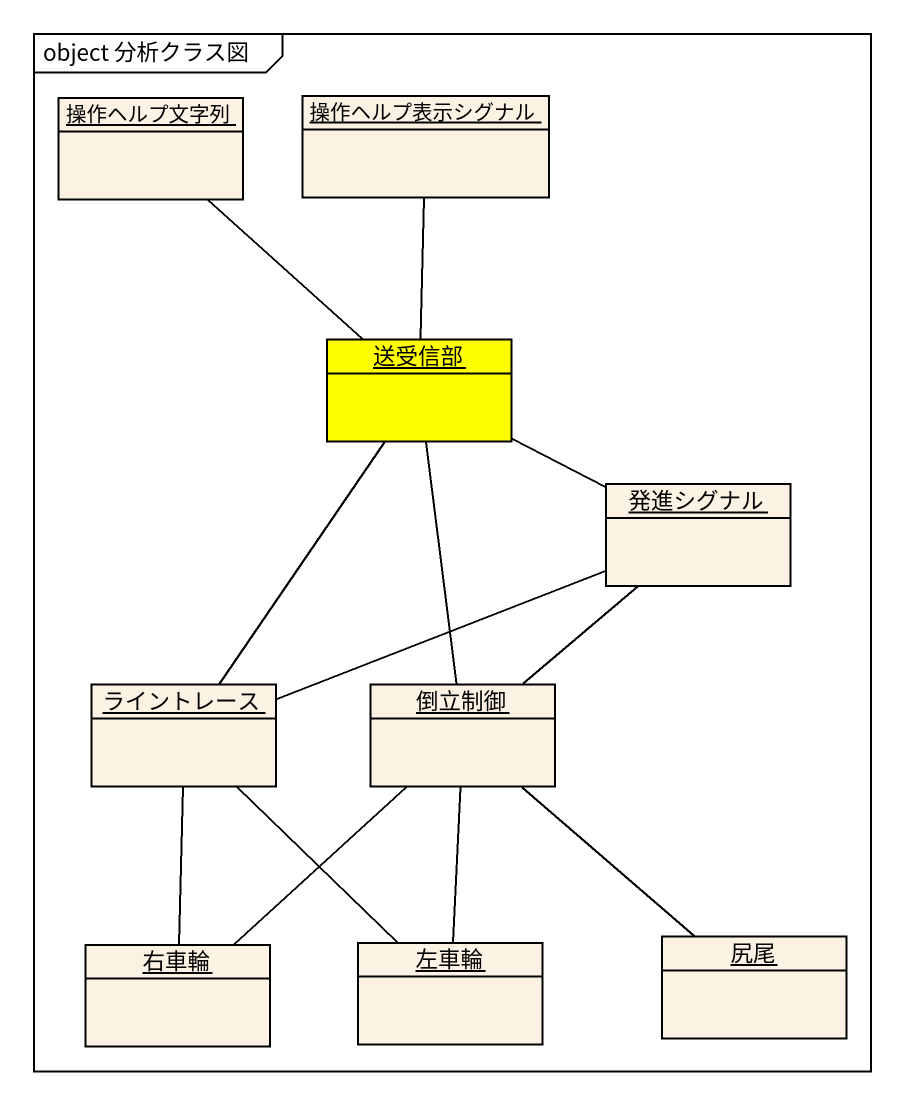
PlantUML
@startuml
mainframe object 分析クラス図
hide circle
hide empty members
object 操作ヘルプ文字列
object 操作ヘルプ表示シグナル
object 送受信部 #FFFF00
object 発進シグナル
object ライントレース
object 倒立制御
object 右車輪
object 左車輪
object 尻尾
送受信部 -up- 操作ヘルプ文字列
送受信部 -up- 操作ヘルプ表示シグナル
送受信部 -right- 発進シグナル
送受信部 -- ライントレース
送受信部 -- 倒立制御
発進シグナル -left- ライントレース
発進シグナル -- 倒立制御
ライントレース -- 右車輪
ライントレース -- 左車輪
倒立制御 -- 右車輪
倒立制御 -- 左車輪
倒立制御 -- 尻尾
@enduml
